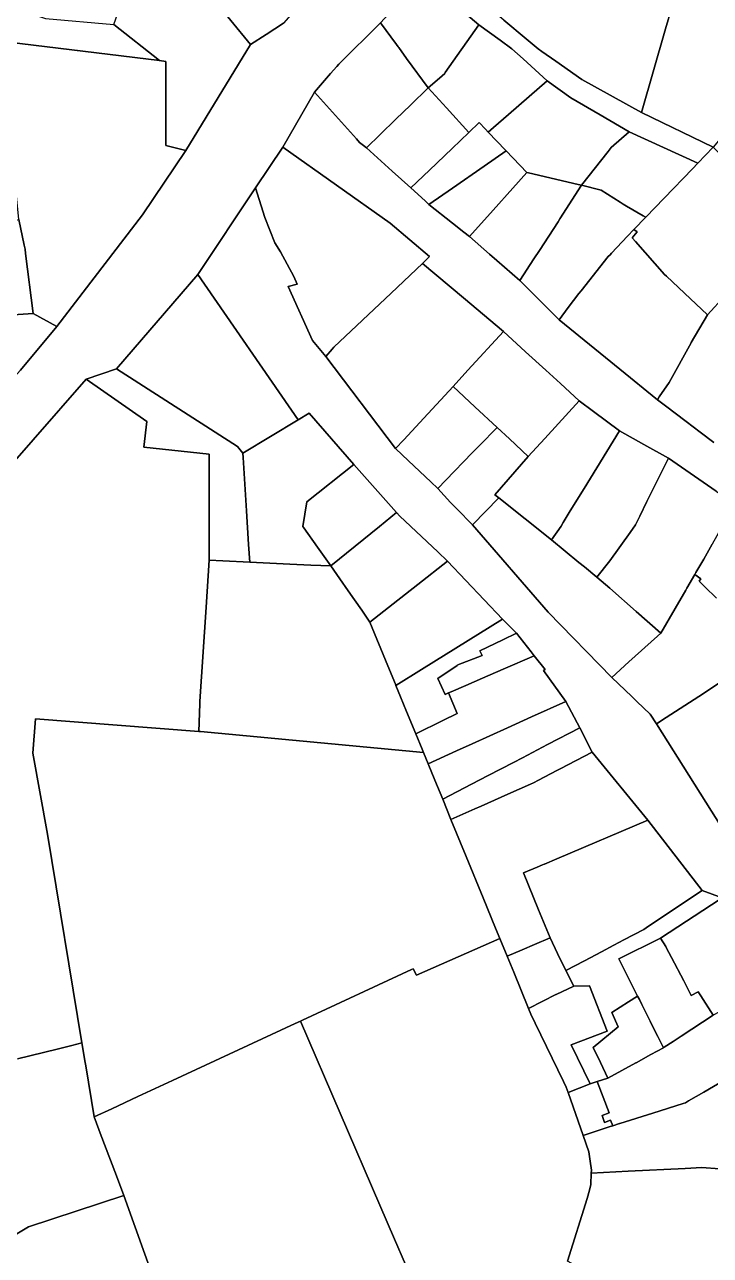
# Model space of a CAD drawing. Header units: inches. Extents: x 469561 to 471650, y 1000291 to 1003909.
# Drawn here: x 470656 to 470787.4, y 1000638 to 1000873.8 of the extents above; entities that cross this region are included whole.
import ezdxf

# ---------------------------------------------------------------- set-up
doc = ezdxf.new("R2010")
doc.units = ezdxf.units.IN
doc.header["$MEASUREMENT"] = 0
doc.layers.add('Gulele_10_08_New_Parcel', color=7, linetype='Continuous')

msp = doc.modelspace()

# ---------------------------------------------------------------- linework, layer by layer
at = {"layer": 'Gulele_10_08_New_Parcel'}
for points in [[(470649.9349, 1000922.0088), (470660.7527, 1000917.5825), (470666.0094, 1000910.9439), (470672.3706, 1000902.9104), (470675.8114, 1000898.565), (470689.3729, 1000882.0397), (470693.045, 1000877.565), (470695.468, 1000874.6126), (470699.2534, 1000869.9999), (470686.8678, 1000849.6957), (470683.0171, 1000850.6324), (470683.0171, 1000866.7761), (470681.8194, 1000866.9221), (470673.0418, 1000873.8542), (470675.6956, 1000881.2849), (470669.0874, 1000888.2623), (470659.861, 1000898.0042), (470658.711, 1000898.358), (470648.361, 1000893.758)], [(470747.8078, 1000874.6674), (470752.0327, 1000871.1174), (470754.3393, 1000869.1793), (470755.0537, 1000868.6802), (470757.7212, 1000866.8165), (470762.729, 1000863.3177), (470774.1275, 1000856.9853), (470787.8891, 1000850.3072), (470784.9415, 1000847.2481), (470771.781, 1000853.272), (470766.2095, 1000856.5441), (470760.6302, 1000859.8208), (470756.1096, 1000863.0595), (470751.4557, 1000867.2477), (470749.3093, 1000869.1793), (470747.0546, 1000870.8313), (470743.02, 1000873.7876), (470735.5194, 1000880.1416)], [(470724.1277, 1000874.1924), (470716.1585, 1000866.2233), (470715.7611, 1000865.8259), (470714.5794, 1000864.4566), (470711.5104, 1000860.9004), (470705.4455, 1000850.3565), (470700.1936, 1000842.5595), (470689.1894, 1000825.9175), (470673.5524, 1000807.8871), (470667.7923, 1000805.9044), (470647.3685, 1000782.6085)], [(470655.1619, 1000807.5953), (470662.1145, 1000815.9533), (470678.5563, 1000837.379), (470686.8678, 1000849.6957), (470699.2534, 1000869.9999), (470702.2509, 1000871.928), (470705.5941, 1000874.0785)], [(470788.485, 1000784.4286), (470779.31, 1000790.7702), (470774.6185, 1000793.3661), (470769.927, 1000795.9621), (470764.934, 1000799.6967), (470762.2329, 1000801.717), (470758.6061, 1000805.0467), (470755.848, 1000807.5791), (470751.9621, 1000811.1467), (470747.7205, 1000815.0409), (470740.0749, 1000821.4534), (470732.2073, 1000828.052), (470733.5681, 1000829.3952), (470726.0009, 1000835.7796), (470705.4455, 1000850.3565), (470711.5104, 1000860.9004), (470719.5323, 1000851.9383), (470720.1468, 1000851.2518), (470720.9171, 1000850.6741), (470721.4963, 1000850.2397), (470726.4011, 1000845.766), (470729.9367, 1000842.5412), (470732.6845, 1000840.0583), (470733.4389, 1000839.3767), (470737.9289, 1000835.8014), (470740.1292, 1000834.0493), (470741.2227, 1000833.1913), (470745.0505, 1000829.8387), (470746.418, 1000828.6409), (470750.8467, 1000824.8027), (470758.3945, 1000817.2758), (470772.0512, 1000806.1398), (470775.2015, 1000803.571), (470777.2225, 1000801.923), (470778.7437, 1000800.764), (470782.6876, 1000797.7591), (470785.3806, 1000795.7073), (470787.9908, 1000793.7186)], [(470789.6331, 1000706.4861), (470785.7474, 1000707.8648), (470775.3567, 1000721.3681), (470764.7345, 1000734.4257), (470762.3181, 1000739.0625), (470759.6728, 1000744.1387), (470755.3491, 1000750.0494), (470755.7055, 1000750.2265), (470753.6225, 1000752.8823), (470753.0196, 1000753.651), (470750.2333, 1000757.2034), (470747.509, 1000759.8592), (470736.9779, 1000771.0285), (470735.1252, 1000772.7758), (470727.8365, 1000779.6496), (470727.2381, 1000780.321), (470719.0267, 1000789.5347), (470710.4908, 1000799.3506), (470708.3716, 1000798.0711), (470689.1894, 1000825.9175), (470700.1936, 1000842.5595), (470701.9941, 1000836.872), (470703.9332, 1000831.9928), (470705.0012, 1000830.2968), (470707.5666, 1000825.5779), (470708.1843, 1000824.1124), (470706.4901, 1000823.6604), (470711.1208, 1000813.2645), (470713.662, 1000810.2136), (470727.0436, 1000792.5706), (470729.5171, 1000790.2391), (470733.7773, 1000786.2235), (470735.1494, 1000784.9301), (470737.5776, 1000782.2747), (470738.7656, 1000781.0512), (470741.7788, 1000777.9479), (470756.2903, 1000761.2451), (470768.4882, 1000748.7344), (470772.2964, 1000745.0627), (470773.2862, 1000744.1085), (470775.8059, 1000741.6791), (470777.0059, 1000739.831), (470791.6017, 1000716.728)], [(470787.9908, 1000793.7186), (470785.3806, 1000795.7073), (470782.6876, 1000797.7591), (470778.7437, 1000800.764), (470777.2225, 1000801.923), (470777.5606, 1000802.4713), (470779.4784, 1000805.2448), (470783.6391, 1000812.8425), (470783.6704, 1000812.8958), (470786.8225, 1000818.1785), (470790.1736, 1000821.8906)], [(470647.3685, 1000782.6085), (470667.7923, 1000805.9044), (470679.417, 1000797.7472), (470678.7958, 1000792.8317), (470691.3435, 1000791.4801), (470691.3393, 1000771.1793), (470690.7403, 1000762.2107), (470689.5293, 1000744.0793), (470689.5136, 1000743.6501), (470689.3195, 1000738.3574), (470658.0371, 1000740.8095), (470657.5593, 1000734.1793), (470660.3793, 1000718.6793), (470666.9552, 1000678.6688), (470664.9892, 1000678.1822), (470662.2097, 1000677.4942), (470654.6383, 1000675.6203)], [(470788.5092, 1000763.8902), (470786.2839, 1000766.0952), (470785.9819, 1000766.3944), (470785.1792, 1000767.1898), (470785.518, 1000767.6418), (470784.3757, 1000768.4402), (470784.5847, 1000768.807), (470786.0654, 1000771.4067), (470787.6748, 1000774.2322)], [(470788.9242, 1000747.5701), (470785.112, 1000745.0947), (470778.8818, 1000741.0491), (470777.0059, 1000739.831), (470775.8059, 1000741.6791), (470773.2862, 1000744.1085), (470772.2964, 1000745.0627), (470768.4882, 1000748.7344), (470771.7355, 1000751.7111), (470777.2405, 1000756.6523), (470777.8697, 1000757.2171), (470780.5842, 1000761.8996), (470782.6371, 1000765.4411), (470782.8439, 1000765.7977), (470784.3757, 1000768.4402), (470785.518, 1000767.6418), (470785.1792, 1000767.1898), (470785.9819, 1000766.3944), (470786.2839, 1000766.0952), (470788.5092, 1000763.8902)], [(470789.2382, 1000706.2256), (470777.8121, 1000698.7696), (470769.8072, 1000694.8004), (470773.4134, 1000687.648), (470771.664, 1000686.546), (470768.4652, 1000684.5309), (470769.7096, 1000681.762), (470764.8713, 1000677.7892), (470766.2689, 1000674.913), (470767.7107, 1000671.9458), (470765.6847, 1000671.2987), (470764.2935, 1000670.8544), (470760.6988, 1000678.3364), (470767.5805, 1000680.9526), (470764.176, 1000689.6036), (470761.168, 1000689.5335), (470759.6578, 1000692.5534), (470763.2052, 1000694.4265), (470766.462, 1000696.1462), (470768.8854, 1000697.4259), (470770.7542, 1000698.4126), (470774.5878, 1000700.4369), (470775.0276, 1000700.7214), (470775.3125, 1000700.9113), (470785.7474, 1000707.8648), (470789.6331, 1000706.4861)], [(470733.1269, 1000626.5299), (470726.8431, 1000641.1029), (470724.0413, 1000647.6007), (470708.8325, 1000682.8722), (470709.1943, 1000683.0402), (470730.1007, 1000692.7495), (470730.4364, 1000692.9054), (470731.0208, 1000691.6469), (470747.0327, 1000698.6774), (470748.4024, 1000695.3313), (470749.6777, 1000692.2154), (470752.511, 1000685.2937), (470752.9657, 1000684.1827), (470753.7947, 1000682.4694), (470759.2007, 1000671.2972), (470759.7249, 1000670.2138), (470760.0897, 1000669.1725), (470762.9626, 1000660.9715), (470764.0746, 1000657.7974), (470764.3148, 1000656.054), (470764.5593, 1000654.2793), (470764.5418, 1000653.7552), (470764.4693, 1000651.5793), (470764.1674, 1000650.4473), (470763.7493, 1000648.8793), (470759.9502, 1000636.8686)], [(470793.1982, 1000673.4264), (470786.0672, 1000669.255), (470783.1761, 1000667.5639), (470782.6124, 1000667.2341), (470782.1567, 1000667.0899), (470776.3364, 1000665.248), (470770.0071, 1000663.245), (470769.9551, 1000663.2282), (470768.6372, 1000662.8029), (470768.2424, 1000663.8637), (470767.0857, 1000663.4331), (470766.5921, 1000664.7591), (470767.933, 1000665.2582), (470765.6847, 1000671.2987), (470767.7107, 1000671.9458), (470773.057, 1000674.8723), (470773.104, 1000674.898), (470775.9308, 1000676.4454), (470778.3579, 1000677.774), (470778.4973, 1000677.8503), (470780.196, 1000678.96), (470781.745, 1000679.9719), (470787.8793, 1000683.9793)], [(470654.6383, 1000675.6203), (470662.2097, 1000677.4942), (470664.9892, 1000678.1822), (470666.9552, 1000678.6688), (470667.5689, 1000674.935), (470667.6694, 1000674.3235), (470669.2831, 1000664.5049), (470670.2035, 1000662.0733), (470670.4522, 1000661.416), (470672.4123, 1000656.2376), (470673.5511, 1000653.229), (470674.9908, 1000649.4252), (470656.6869, 1000643.4713), (470651.4415, 1000640.2678)], [(470789.1293, 1000654.5793), (470785.6893, 1000654.7793), (470782.4928, 1000654.6245), (470771.6178, 1000654.0979), (470769.2063, 1000653.9811), (470764.5418, 1000653.7552), (470764.5593, 1000654.2793), (470764.3148, 1000656.054), (470764.0746, 1000657.7974), (470762.9626, 1000660.9715), (470768.1651, 1000662.6505), (470768.6372, 1000662.8029), (470769.9551, 1000663.2282), (470770.0071, 1000663.245), (470776.3364, 1000665.248), (470782.1567, 1000667.0899), (470782.6124, 1000667.2341), (470783.1761, 1000667.5639), (470786.0672, 1000669.255), (470793.1982, 1000673.4264)]]:
    msp.add_lwpolyline(points, dxfattribs=at)
for points in [[(470693.045, 1000877.565), (470695.6483, 1000881.1769), (470702.0307, 1000890.0321), (470704.3765, 1000892.7433), (470706.6565, 1000890.9077), (470713.8245, 1000885.1368), (470714.6351, 1000884.4842), (470705.5941, 1000874.0785), (470702.2509, 1000871.928), (470699.2534, 1000869.9999), (470695.468, 1000874.6126)], [(470649.2141, 1000881.8141), (470652.226, 1000883.3202), (470653.7563, 1000880.2942), (470655.1293, 1000877.5793), (470657.3093, 1000875.8793), (470659.9693, 1000874.9793), (470673.0418, 1000873.8542), (470681.8194, 1000866.9221), (470650.2763, 1000870.7667), (470649.2862, 1000874.4349), (470652.6897, 1000875.8328)], [(470724.1277, 1000874.1924), (470725.7401, 1000875.8572), (470728.2804, 1000878.4802), (470732.4268, 1000882.7614), (470735.5194, 1000880.1416), (470743.02, 1000873.7876), (470736.5724, 1000864.6148), (470736.4751, 1000864.4764), (470735.4569, 1000863.5882), (470733.3039, 1000861.7101), (470729.1518, 1000867.3581), (470727.6354, 1000869.4209), (470727.5207, 1000869.5769), (470727.1869, 1000870.031)], [(470740.7493, 1000881.9793), (470743.4248, 1000881.7967), (470754.2908, 1000881.055), (470754.3851, 1000881.0486), (470770.9972, 1000878.7322), (470774.6289, 1000878.0693), (470776.0124, 1000877.8167), (470779.9384, 1000877.1001), (470778.755, 1000873.0036), (470774.1275, 1000856.9853), (470762.729, 1000863.3177), (470757.7212, 1000866.8165), (470755.0537, 1000868.6802), (470754.3393, 1000869.1793), (470752.0327, 1000871.1174), (470747.8078, 1000874.6674), (470743.5827, 1000878.2176), (470743.419, 1000878.4349)], [(470774.1275, 1000856.9853), (470778.755, 1000873.0036), (470779.9384, 1000877.1001), (470790.0236, 1000875.9461), (470794.1922, 1000875.4691), (470795.0629, 1000875.3694), (470799.2079, 1000874.8951), (470801.965, 1000874.5973), (470800.0452, 1000871.0601), (470799.2277, 1000869.5537), (470798.4087, 1000868.0448), (470798.3375, 1000867.8595), (470797.1793, 1000864.8454), (470795.069, 1000859.3534), (470795.0412, 1000859.281), (470794.3518, 1000858.4161), (470788.5882, 1000851.1843), (470787.8891, 1000850.3072)], [(470711.5104, 1000860.9004), (470714.5794, 1000864.4566), (470715.7611, 1000865.8259), (470716.1585, 1000866.2233), (470724.1277, 1000874.1924), (470727.1869, 1000870.031), (470727.5207, 1000869.5769), (470727.6354, 1000869.4209), (470729.1518, 1000867.3581), (470733.3039, 1000861.7101), (470729.8925, 1000858.3962), (470727.1125, 1000855.6955), (470724.0682, 1000852.7382), (470721.4963, 1000850.2397), (470720.9171, 1000850.6741), (470720.1468, 1000851.2518), (470719.5323, 1000851.9383)], [(470733.3039, 1000861.7101), (470735.4569, 1000863.5882), (470736.4751, 1000864.4764), (470736.5724, 1000864.6148), (470743.02, 1000873.7876), (470747.0546, 1000870.8313), (470749.3093, 1000869.1793), (470751.4557, 1000867.2477), (470756.1096, 1000863.0595), (470752.6538, 1000860.0594), (470748.691, 1000856.619), (470745.8075, 1000854.1156), (470744.7839, 1000853.227), (470744.2653, 1000853.7702), (470743.0418, 1000855.0518), (470741.0555, 1000853.1556), (470736.7732, 1000857.8814)], [(470650.2763, 1000870.7667), (470681.8194, 1000866.9221), (470683.0171, 1000866.7761), (470683.0171, 1000850.6324), (470686.8678, 1000849.6957), (470678.5563, 1000837.379), (470662.1145, 1000815.9533), (470657.6225, 1000818.4357), (470656.1611, 1000829.9755), (470656.0593, 1000830.7793), (470655.8917, 1000831.5887), (470654.8793, 1000836.4793), (470654.3691, 1000841.6272), (470653.6447, 1000848.938), (470653.3599, 1000851.8114), (470651.7097, 1000861.9556), (470651.4637, 1000863.468), (470651.1248, 1000865.551), (470650.9206, 1000866.806)], [(470744.7839, 1000853.227), (470745.8075, 1000854.1156), (470748.691, 1000856.619), (470752.6538, 1000860.0594), (470756.1096, 1000863.0595), (470760.6302, 1000859.8208), (470766.2095, 1000856.5441), (470771.781, 1000853.272), (470768.3393, 1000850.2793), (470767.7534, 1000849.5379), (470762.6366, 1000843.0633), (470762.0171, 1000843.2074), (470752.4954, 1000845.4216), (470752.1908, 1000845.4924), (470748.2153, 1000849.6325), (470748.122, 1000849.7303)], [(470721.4963, 1000850.2397), (470724.0682, 1000852.7382), (470727.1125, 1000855.6955), (470729.8925, 1000858.3962), (470733.3039, 1000861.7101), (470736.7732, 1000857.8814), (470741.0555, 1000853.1556), (470737.8645, 1000850.1094), (470733.5103, 1000845.9527), (470729.9367, 1000842.5412), (470726.4011, 1000845.766)], [(470729.9367, 1000842.5412), (470733.5103, 1000845.9527), (470737.8645, 1000850.1094), (470741.0555, 1000853.1556), (470743.0418, 1000855.0518), (470744.2653, 1000853.7702), (470744.7839, 1000853.227), (470748.122, 1000849.7303), (470748.2153, 1000849.6325), (470744.0264, 1000846.7251), (470737.9377, 1000842.4991), (470733.4389, 1000839.3767), (470732.6845, 1000840.0583)], [(470762.6366, 1000843.0633), (470767.7534, 1000849.5379), (470768.3393, 1000850.2793), (470771.781, 1000853.272), (470784.9415, 1000847.2481), (470783.8958, 1000846.1629), (470778.5228, 1000840.5868), (470774.9781, 1000836.9081), (470774.4858, 1000837.1955), (470771.3006, 1000839.0547), (470770.6622, 1000839.4274), (470770.0593, 1000839.7793), (470766.4479, 1000842.1029)], [(470700.1936, 1000842.5595), (470705.4455, 1000850.3565), (470726.0009, 1000835.7796), (470733.5681, 1000829.3952), (470732.2073, 1000828.052), (470726.2, 1000822.3648), (470715.2315, 1000811.9807), (470714.8751, 1000811.6433), (470713.662, 1000810.2136), (470711.1208, 1000813.2645), (470706.4901, 1000823.6604), (470708.1843, 1000824.1124), (470707.5666, 1000825.5779), (470705.0012, 1000830.2968), (470703.9332, 1000831.9928), (470701.9941, 1000836.872)], [(470772.3686, 1000832.9787), (470773.3284, 1000834.1085), (470772.7139, 1000834.5519), (470774.9781, 1000836.9081), (470778.5228, 1000840.5868), (470783.8958, 1000846.1629), (470784.9415, 1000847.2481), (470787.8891, 1000850.3072), (470801.9233, 1000836.2055), (470801.648, 1000835.8905), (470799.4638, 1000833.391), (470795.5911, 1000828.9594), (470795.3785, 1000828.7161), (470794.8941, 1000828.0811), (470790.1736, 1000821.8906), (470786.8225, 1000818.1785), (470782.4164, 1000822.3307), (470778.9162, 1000825.6291), (470778.5651, 1000825.9599), (470772.9904, 1000832.2744)], [(470733.4389, 1000839.3767), (470737.9377, 1000842.4991), (470744.0264, 1000846.7251), (470748.2153, 1000849.6325), (470752.1908, 1000845.4924), (470749.4841, 1000842.4479), (470745.7566, 1000838.2552), (470741.2227, 1000833.1913), (470740.1292, 1000834.0493), (470737.9289, 1000835.8014)], [(470741.2227, 1000833.1913), (470745.7566, 1000838.2552), (470749.4841, 1000842.4479), (470752.1908, 1000845.4924), (470752.4954, 1000845.4216), (470762.0171, 1000843.2074), (470762.6366, 1000843.0633), (470758.4993, 1000836.5793), (470758.1612, 1000836.0521), (470754.6252, 1000830.5378), (470753.5504, 1000828.9065), (470750.8467, 1000824.8027), (470746.418, 1000828.6409), (470745.0505, 1000829.8387)], [(470750.8467, 1000824.8027), (470753.5504, 1000828.9065), (470754.6252, 1000830.5378), (470758.1612, 1000836.0521), (470758.4993, 1000836.5793), (470762.6366, 1000843.0633), (470766.4479, 1000842.1029), (470770.0593, 1000839.7793), (470770.6622, 1000839.4274), (470771.3006, 1000839.0547), (470774.4858, 1000837.1955), (470774.9781, 1000836.9081), (470772.7139, 1000834.5519), (470771.4835, 1000833.2714), (470768.4236, 1000830.0321), (470768.1243, 1000829.7152), (470767.7978, 1000829.3696), (470762.5805, 1000822.8134), (470762.1478, 1000822.2696), (470760.138, 1000819.5954), (470758.3945, 1000817.2758)], [(470636.2016, 1000833.3192), (470640.7627, 1000833.7355), (470644.5293, 1000834.0793), (470654.8793, 1000836.4793), (470655.8917, 1000831.5887), (470656.0593, 1000830.7793), (470656.1611, 1000829.9755), (470657.6225, 1000818.4357), (470636.6865, 1000817.0735), (470636.4571, 1000824.7594), (470636.4259, 1000825.805)], [(470758.3945, 1000817.2758), (470760.138, 1000819.5954), (470762.1478, 1000822.2696), (470762.5805, 1000822.8134), (470767.7978, 1000829.3696), (470768.1243, 1000829.7152), (470768.4236, 1000830.0321), (470771.4835, 1000833.2714), (470772.7139, 1000834.5519), (470773.3284, 1000834.1085), (470772.3686, 1000832.9787), (470772.9904, 1000832.2744), (470778.5651, 1000825.9599), (470778.9162, 1000825.6291), (470782.4164, 1000822.3307), (470786.8225, 1000818.1785), (470783.6704, 1000812.8958), (470783.6391, 1000812.8425), (470779.4784, 1000805.2448), (470777.5606, 1000802.4713), (470777.2225, 1000801.923), (470775.2015, 1000803.571), (470772.0512, 1000806.1398)], [(470713.662, 1000810.2136), (470714.8751, 1000811.6433), (470715.2315, 1000811.9807), (470726.2, 1000822.3648), (470732.2073, 1000828.052), (470740.0749, 1000821.4534), (470747.7205, 1000815.0409), (470740.879, 1000807.5854), (470738.048, 1000804.5003), (470732.4422, 1000798.3915), (470728.6316, 1000794.2828), (470727.0436, 1000792.5706)], [(470673.5524, 1000807.8871), (470689.1894, 1000825.9175), (470708.3716, 1000798.0711), (470697.8057, 1000791.6916), (470696.7686, 1000792.9681)], [(470615.0605, 1000788.3301), (470617.4095, 1000788.1756), (470620.7097, 1000787.9585), (470624.6824, 1000787.6838), (470627.499, 1000785.5337), (470628.3071, 1000786.5924), (470632.3168, 1000791.845), (470635.5814, 1000796.1217), (470637.0846, 1000803.3488), (470637.6828, 1000806.2248), (470637.4357, 1000809.9783), (470637.4093, 1000810.3793), (470636.6865, 1000817.0735), (470657.6225, 1000818.4357), (470662.1145, 1000815.9533), (470655.1619, 1000807.5953), (470642.5908, 1000793.813), (470624.073, 1000772.9512), (470617.0241, 1000769.6671), (470615.5027, 1000784.3406)], [(470738.048, 1000804.5003), (470740.879, 1000807.5854), (470747.7205, 1000815.0409), (470751.9621, 1000811.1467), (470755.848, 1000807.5791), (470758.6061, 1000805.0467), (470762.2329, 1000801.717), (470755.6395, 1000794.5354), (470752.4455, 1000791.0566), (470748.8469, 1000794.4167), (470746.4895, 1000796.618), (470742.2543, 1000800.5727)], [(470667.7923, 1000805.9044), (470673.5524, 1000807.8871), (470696.7686, 1000792.9681), (470697.8057, 1000791.6916), (470697.856, 1000790.8775), (470698.4227, 1000781.6964), (470698.4866, 1000780.6625), (470698.8876, 1000774.167), (470699.0946, 1000770.8135), (470693.9454, 1000771.0564), (470691.3393, 1000771.1793), (470691.3435, 1000791.4801), (470678.7958, 1000792.8317), (470679.417, 1000797.7472)], [(470727.0436, 1000792.5706), (470728.6316, 1000794.2828), (470732.4422, 1000798.3915), (470738.048, 1000804.5003), (470742.2543, 1000800.5727), (470746.4895, 1000796.618), (470743.1183, 1000793.1681), (470741.7212, 1000791.7385), (470736.7006, 1000786.5371), (470735.1494, 1000784.9301), (470733.7773, 1000786.2235), (470729.5171, 1000790.2391)], [(470746.0765, 1000783.7153), (470752.4455, 1000791.0566), (470755.6395, 1000794.5354), (470762.2329, 1000801.717), (470764.934, 1000799.6967), (470769.927, 1000795.9621), (470763.1454, 1000784.9036), (470760.5175, 1000780.6182), (470759.1539, 1000778.3947), (470758.7475, 1000777.7319), (470756.919, 1000775.0709), (470746.8287, 1000783.1156)], [(470697.8057, 1000791.6916), (470708.3716, 1000798.0711), (470710.4908, 1000799.3506), (470719.0267, 1000789.5347), (470710.0293, 1000782.3793), (470709.2892, 1000777.6698), (470709.4949, 1000777.379), (470712.0936, 1000773.7059), (470714.6593, 1000770.0793), (470710.7962, 1000770.2615), (470706.7554, 1000770.4521), (470702.9706, 1000770.6307), (470699.0946, 1000770.8135), (470698.8876, 1000774.167), (470698.4866, 1000780.6625), (470698.4227, 1000781.6964), (470697.856, 1000790.8775)], [(470735.1494, 1000784.9301), (470736.7006, 1000786.5371), (470741.7212, 1000791.7385), (470743.1183, 1000793.1681), (470746.4895, 1000796.618), (470748.8469, 1000794.4167), (470752.4455, 1000791.0566), (470746.0765, 1000783.7153), (470746.8287, 1000783.1156), (470741.7788, 1000777.9479), (470738.7656, 1000781.0512), (470737.5776, 1000782.2747)], [(470756.919, 1000775.0709), (470758.7475, 1000777.7319), (470759.1539, 1000778.3947), (470760.5175, 1000780.6182), (470763.1454, 1000784.9036), (470769.927, 1000795.9621), (470774.6185, 1000793.3661), (470779.31, 1000790.7702), (470776.9075, 1000785.8939), (470775.9625, 1000783.9759), (470775.1883, 1000782.4044), (470773.8283, 1000779.644), (470773.6452, 1000779.2725), (470772.9921, 1000777.9468), (470771.9683, 1000776.511), (470768.0891, 1000771.0708), (470765.6155, 1000767.952), (470763.2137, 1000769.9181), (470762.1755, 1000770.7679)], [(470709.2892, 1000777.6698), (470710.0293, 1000782.3793), (470719.0267, 1000789.5347), (470727.2381, 1000780.321), (470723.987, 1000777.6739), (470714.6593, 1000770.0793), (470712.0936, 1000773.7059), (470709.4949, 1000777.379)], [(470765.6155, 1000767.952), (470768.0891, 1000771.0708), (470771.9683, 1000776.511), (470772.9921, 1000777.9468), (470773.6452, 1000779.2725), (470773.8283, 1000779.644), (470775.1883, 1000782.4044), (470775.9625, 1000783.9759), (470776.9075, 1000785.8939), (470779.31, 1000790.7702), (470788.485, 1000784.4286), (470792.0708, 1000781.9502), (470789.4957, 1000777.4291), (470787.6748, 1000774.2322), (470786.0654, 1000771.4067), (470784.5847, 1000768.807), (470784.3757, 1000768.4402), (470782.8439, 1000765.7977), (470782.6371, 1000765.4411), (470780.5842, 1000761.8996), (470777.8697, 1000757.2171), (470773.1522, 1000761.3497), (470768.0639, 1000765.8071)], [(470741.7788, 1000777.9479), (470746.8287, 1000783.1156), (470756.919, 1000775.0709), (470762.1755, 1000770.7679), (470763.2137, 1000769.9181), (470765.6155, 1000767.952), (470768.0639, 1000765.8071), (470773.1522, 1000761.3497), (470777.8697, 1000757.2171), (470777.2405, 1000756.6523), (470771.7355, 1000751.7111), (470768.4882, 1000748.7344), (470756.2903, 1000761.2451)], [(470714.6593, 1000770.0793), (470723.987, 1000777.6739), (470727.2381, 1000780.321), (470727.8365, 1000779.6496), (470735.1252, 1000772.7758), (470736.9779, 1000771.0285), (470731.3011, 1000766.542), (470726.5777, 1000762.809), (470722.1388, 1000759.3008), (470720.5504, 1000761.5898), (470719.1549, 1000763.6007), (470717.9774, 1000765.2977), (470716.3768, 1000767.6043)], [(470689.3195, 1000738.3574), (470689.5136, 1000743.6501), (470689.5293, 1000744.0793), (470690.7403, 1000762.2107), (470691.3393, 1000771.1793), (470693.9454, 1000771.0564), (470699.0946, 1000770.8135), (470702.9706, 1000770.6307), (470706.7554, 1000770.4521), (470710.7962, 1000770.2615), (470714.6593, 1000770.0793), (470716.3768, 1000767.6043), (470717.9774, 1000765.2977), (470719.1549, 1000763.6007), (470720.5504, 1000761.5898), (470722.1388, 1000759.3008), (470725.5613, 1000750.9691), (470727.0111, 1000747.4395), (470727.1101, 1000747.1986), (470728.0103, 1000745.0073), (470729.1563, 1000742.2175), (470730.9256, 1000737.9103), (470732.1257, 1000734.9887), (470732.3878, 1000734.3507), (470689.6549, 1000738.3311)], [(470722.1388, 1000759.3008), (470726.5777, 1000762.809), (470731.3011, 1000766.542), (470736.9779, 1000771.0285), (470747.509, 1000759.8592), (470732.0336, 1000750.2544), (470727.1101, 1000747.1986), (470727.0111, 1000747.4395), (470725.5613, 1000750.9691)], [(470727.1101, 1000747.1986), (470732.0336, 1000750.2544), (470747.509, 1000759.8592), (470750.2333, 1000757.2034), (470747.5694, 1000755.9212), (470743.2009, 1000753.8186), (470743.6526, 1000752.9146), (470738.9655, 1000751.1066), (470738.8288, 1000751.0141), (470735.1255, 1000748.5077), (470736.5373, 1000745.4567), (470737.1899, 1000745.7403), (470738.8282, 1000741.8381), (470736.0912, 1000740.4777), (470730.9256, 1000737.9103), (470729.1563, 1000742.2175), (470728.0103, 1000745.0073)], [(470735.1255, 1000748.5077), (470738.8288, 1000751.0141), (470738.9655, 1000751.1066), (470743.6526, 1000752.9146), (470743.2009, 1000753.8186), (470747.5694, 1000755.9212), (470750.2333, 1000757.2034), (470753.0196, 1000753.651), (470753.6225, 1000752.8823), (470747.6792, 1000750.2993), (470743.718, 1000748.5776), (470740.4963, 1000747.1774), (470737.6645, 1000745.9466), (470737.1899, 1000745.7403), (470736.5373, 1000745.4567)], [(470730.9256, 1000737.9103), (470736.0912, 1000740.4777), (470738.8282, 1000741.8381), (470737.1899, 1000745.7403), (470737.6645, 1000745.9466), (470740.4963, 1000747.1774), (470743.718, 1000748.5776), (470747.6792, 1000750.2993), (470753.6225, 1000752.8823), (470755.7055, 1000750.2265), (470755.3491, 1000750.0494), (470759.6728, 1000744.1387), (470753.0838, 1000741.1482), (470748.4546, 1000739.0473), (470741.7318, 1000735.9961), (470738.7361, 1000734.6365), (470733.286, 1000732.1629), (470732.3878, 1000734.3507), (470732.1257, 1000734.9887)], [(470777.0059, 1000739.831), (470778.8818, 1000741.0491), (470785.112, 1000745.0947), (470788.9242, 1000747.5701), (470789.7432, 1000748.1019), (470789.8502, 1000748.1714), (470790.6748, 1000749.0353), (470793.3532, 1000751.8412), (470797.395, 1000748.1572), (470801.4278, 1000744.4816), (470809.3668, 1000737.2455), (470805.6474, 1000733.0199), (470804.3793, 1000731.5793), (470804.2733, 1000731.456), (470797.1593, 1000723.1793), (470795.1213, 1000720.8136), (470791.6017, 1000716.728)], [(470733.286, 1000732.1629), (470738.7361, 1000734.6365), (470741.7318, 1000735.9961), (470748.4546, 1000739.0473), (470753.0838, 1000741.1482), (470759.6728, 1000744.1387), (470762.3181, 1000739.0625), (470756.1511, 1000735.8476), (470751.3264, 1000733.3324), (470749.6277, 1000732.4468), (470744.7576, 1000729.908), (470741.5965, 1000728.26), (470736.0708, 1000725.3794), (470734.5652, 1000729.0468)], [(470657.5593, 1000734.1793), (470658.0371, 1000740.8095), (470689.3195, 1000738.3574), (470689.6549, 1000738.3311), (470732.3878, 1000734.3507), (470733.286, 1000732.1629), (470734.5652, 1000729.0468), (470736.0708, 1000725.3794), (470737.652, 1000721.5277), (470740.5862, 1000714.3803), (470743.8244, 1000706.4925), (470746.2098, 1000700.6819), (470747.0327, 1000698.6774), (470731.0208, 1000691.6469), (470730.4364, 1000692.9054), (470730.1007, 1000692.7495), (470709.1943, 1000683.0402), (470708.8325, 1000682.8722), (470707.7851, 1000682.3858), (470684.2748, 1000671.4673), (470677.6904, 1000668.4094), (470672.6695, 1000666.0776), (470669.2831, 1000664.5049), (470667.6694, 1000674.3235), (470667.5689, 1000674.935), (470666.9552, 1000678.6688), (470660.3793, 1000718.6793)], [(470736.0708, 1000725.3794), (470741.5965, 1000728.26), (470744.7576, 1000729.908), (470749.6277, 1000732.4468), (470751.3264, 1000733.3324), (470756.1511, 1000735.8476), (470762.3181, 1000739.0625), (470764.7345, 1000734.4257), (470758.567, 1000731.2117), (470757.9406, 1000730.8853), (470754.4349, 1000729.0584), (470753.442, 1000728.5409), (470752.9215, 1000728.2697), (470748.5245, 1000726.3283), (470743.4405, 1000724.0835), (470742.2086, 1000723.5396), (470737.652, 1000721.5277)], [(470737.652, 1000721.5277), (470742.2086, 1000723.5396), (470743.4405, 1000724.0835), (470748.5245, 1000726.3283), (470752.9215, 1000728.2697), (470753.442, 1000728.5409), (470754.4349, 1000729.0584), (470757.9406, 1000730.8853), (470758.567, 1000731.2117), (470764.7345, 1000734.4257), (470775.3567, 1000721.3681), (470757.9298, 1000713.9521), (470755.5537, 1000712.941), (470755.494, 1000712.9156), (470755.1868, 1000712.7849), (470754.1807, 1000712.3567), (470751.5293, 1000711.2793), (470754.4215, 1000704.2107), (470756.6367, 1000698.7966), (470753.6735, 1000697.5496), (470751.2771, 1000696.5411), (470748.4024, 1000695.3313), (470747.0327, 1000698.6774), (470746.2098, 1000700.6819), (470743.8244, 1000706.4925), (470740.5862, 1000714.3803)], [(470751.5293, 1000711.2793), (470754.1807, 1000712.3567), (470755.1868, 1000712.7849), (470755.494, 1000712.9156), (470755.5537, 1000712.941), (470757.9298, 1000713.9521), (470775.3567, 1000721.3681), (470785.7474, 1000707.8648), (470775.3125, 1000700.9113), (470775.0276, 1000700.7214), (470774.5878, 1000700.4369), (470770.7542, 1000698.4126), (470768.8854, 1000697.4259), (470766.462, 1000696.1462), (470763.2052, 1000694.4265), (470759.6578, 1000692.5534), (470758.0883, 1000695.7968), (470756.6367, 1000698.7966), (470754.4215, 1000704.2107)], [(470777.8121, 1000698.7696), (470789.2382, 1000706.2256), (470789.6331, 1000706.4861), (470793.8614, 1000700.6621), (470794.5401, 1000699.5521), (470799.8612, 1000690.8496), (470798.1251, 1000689.8541), (470796.0735, 1000688.6778), (470793.0135, 1000686.9233), (470790.6587, 1000685.573), (470789.0883, 1000684.6726), (470787.8793, 1000683.9793), (470785.5143, 1000687.6908), (470784.9982, 1000688.5007), (470783.6993, 1000687.7662), (470782.51, 1000690.0448), (470782.2454, 1000690.5516), (470779.8899, 1000695.0646), (470778.885, 1000696.9898), (470778.7864, 1000697.1534)], [(470748.4024, 1000695.3313), (470751.2771, 1000696.5411), (470753.6735, 1000697.5496), (470756.6367, 1000698.7966), (470758.0883, 1000695.7968), (470759.6578, 1000692.5534), (470761.168, 1000689.5335), (470757.8338, 1000687.9846), (470757.748, 1000687.9412), (470755.2489, 1000686.6778), (470752.511, 1000685.2937), (470749.6777, 1000692.2154)], [(470769.8072, 1000694.8004), (470777.8121, 1000698.7696), (470778.7864, 1000697.1534), (470778.885, 1000696.9898), (470779.8899, 1000695.0646), (470782.2454, 1000690.5516), (470782.51, 1000690.0448), (470783.6993, 1000687.7662), (470784.9982, 1000688.5007), (470785.5143, 1000687.6908), (470787.8793, 1000683.9793), (470781.745, 1000679.9719), (470780.196, 1000678.96), (470778.4973, 1000677.8503), (470778.3579, 1000677.774), (470777.2855, 1000679.9155), (470776.1026, 1000682.2777), (470775.8223, 1000682.8375), (470774.2303, 1000686.0167), (470773.7438, 1000686.9882), (470773.4134, 1000687.648)], [(470752.511, 1000685.2937), (470755.2489, 1000686.6778), (470757.748, 1000687.9412), (470757.8338, 1000687.9846), (470761.168, 1000689.5335), (470764.176, 1000689.6036), (470767.5805, 1000680.9526), (470760.6988, 1000678.3364), (470764.2935, 1000670.8544), (470760.0897, 1000669.1725), (470759.7249, 1000670.2138), (470759.2007, 1000671.2972), (470753.7947, 1000682.4694), (470752.9657, 1000684.1827)], [(470764.8713, 1000677.7892), (470769.7096, 1000681.762), (470768.4652, 1000684.5309), (470771.664, 1000686.546), (470773.4134, 1000687.648), (470773.7438, 1000686.9882), (470774.2303, 1000686.0167), (470775.8223, 1000682.8375), (470776.1026, 1000682.2777), (470777.2855, 1000679.9155), (470778.3579, 1000677.774), (470775.9308, 1000676.4454), (470773.104, 1000674.898), (470773.057, 1000674.8723), (470767.7107, 1000671.9458), (470766.2689, 1000674.913)], [(470669.2831, 1000664.5049), (470672.6695, 1000666.0776), (470677.6904, 1000668.4094), (470684.2748, 1000671.4673), (470707.7851, 1000682.3858), (470708.8325, 1000682.8722), (470724.0413, 1000647.6007), (470726.8431, 1000641.1029), (470733.1269, 1000626.5299), (470725.1781, 1000623.2752), (470709.3316, 1000613.7372), (470702.6947, 1000610.7907), (470692.4115, 1000606.2253), (470691.908, 1000606.0018), (470688.979, 1000610.2826), (470688.7693, 1000610.8695), (470686.3526, 1000617.632), (470685.6286, 1000619.6578), (470681.1616, 1000632.1577), (470674.9908, 1000649.4252), (470673.5511, 1000653.229), (470672.4123, 1000656.2376), (470670.4522, 1000661.416), (470670.2035, 1000662.0733)], [(470760.0897, 1000669.1725), (470764.2935, 1000670.8544), (470765.6847, 1000671.2987), (470767.933, 1000665.2582), (470766.5921, 1000664.7591), (470767.0857, 1000663.4331), (470768.2424, 1000663.8637), (470768.6372, 1000662.8029), (470768.1651, 1000662.6505), (470762.9626, 1000660.9715)], [(470759.9502, 1000636.8686), (470763.7493, 1000648.8793), (470764.1674, 1000650.4473), (470764.4693, 1000651.5793), (470764.5418, 1000653.7552), (470769.2063, 1000653.9811), (470771.6178, 1000654.0979), (470782.4928, 1000654.6245), (470785.6893, 1000654.7793), (470789.1293, 1000654.5793), (470790.75, 1000654.2298), (470804.6318, 1000642.2628), (470799.3793, 1000636.7793), (470788.5549, 1000635.2274), (470785.0211, 1000634.7207), (470783.6495, 1000634.5241), (470782.4553, 1000634.471), (470781.7421, 1000634.4393), (470774.2222, 1000634.1051), (470774.0851, 1000634.099), (470765.6989, 1000633.7263)], [(470641.9434, 1000632.1744), (470644.6896, 1000635.0546), (470645.3025, 1000635.6974), (470647.177, 1000637.6633), (470649.016, 1000638.7864), (470651.4415, 1000640.2678), (470656.6869, 1000643.4713), (470674.9908, 1000649.4252), (470681.1616, 1000632.1577), (470677.6293, 1000630.3868), (470672.3534, 1000627.7417), (470671.6103, 1000627.3692), (470667.8176, 1000625.4678), (470657.2613, 1000620.1754), (470644.1948, 1000630.4108)]]:
    msp.add_lwpolyline(points, close=True, dxfattribs=at)

doc.saveas('drawing.dxf')
